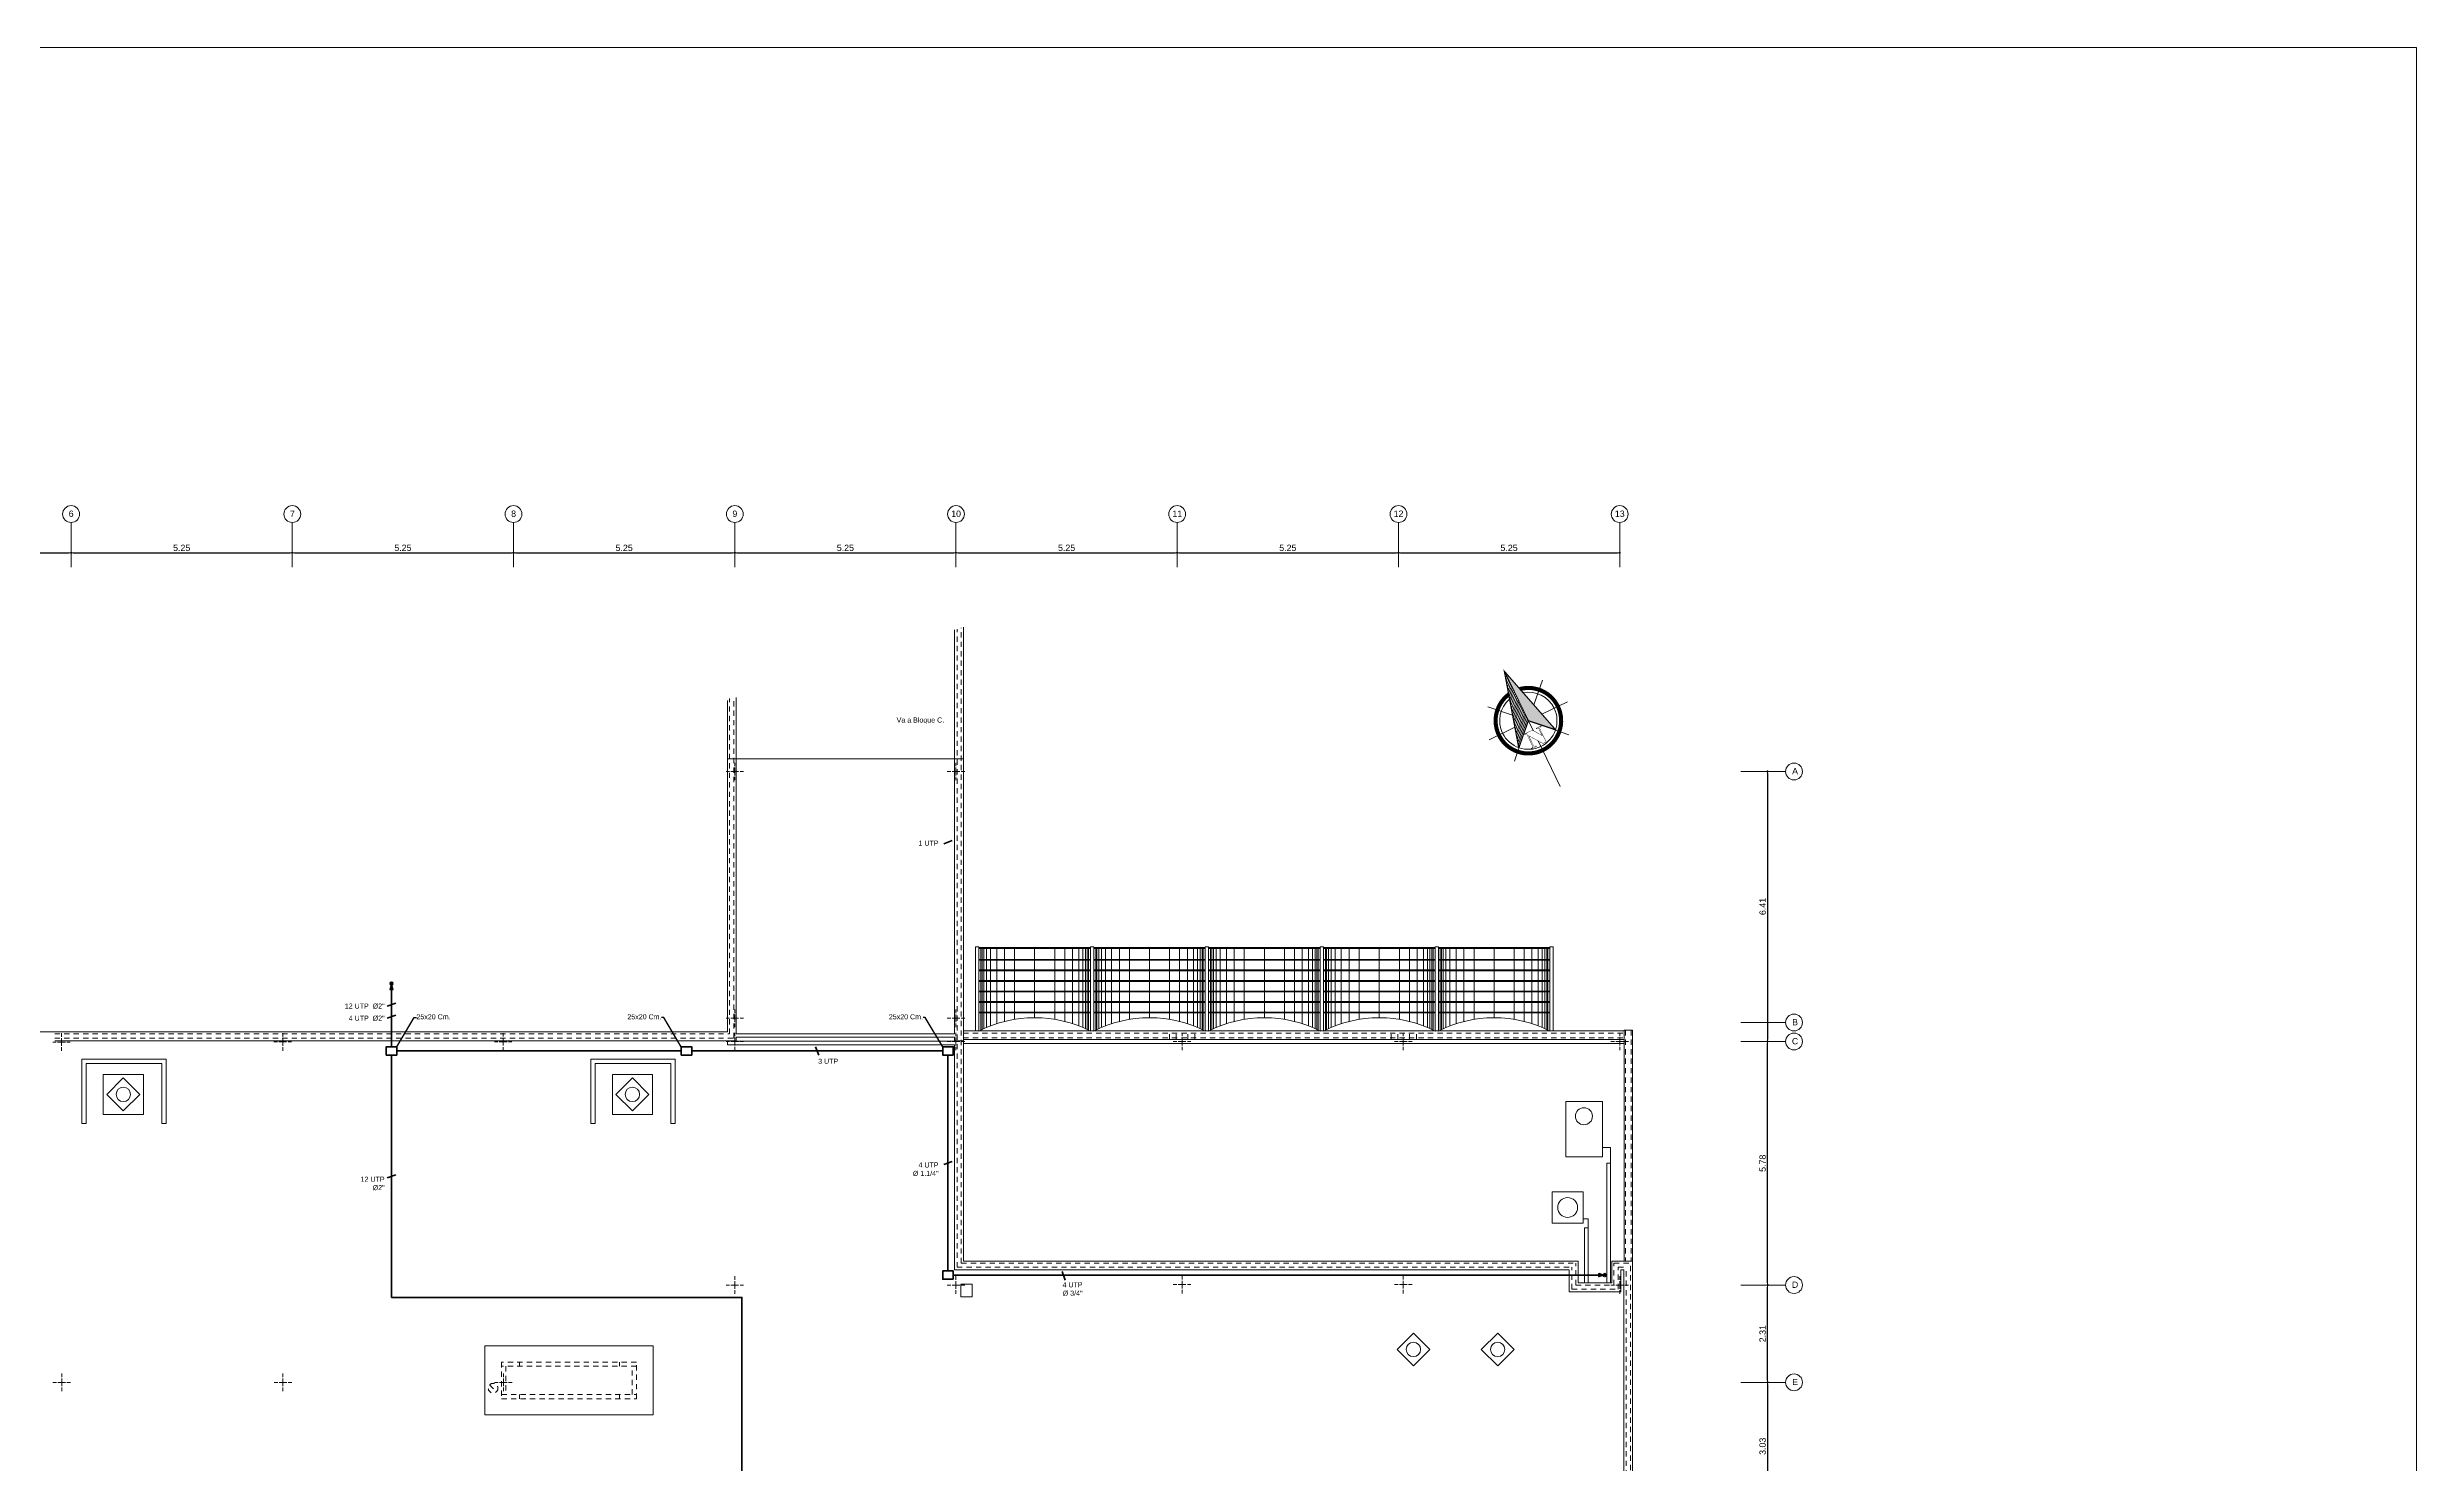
# Model space of a CAD drawing. Header units: millimetres. Extents: x 0 to 100, y 0 to 70.
# Drawn here: x 43.8 to 100, y 36.4 to 70 of the extents above; entities that cross this region are included whole.
import ezdxf
from ezdxf.enums import TextEntityAlignment as Align

# ---------------------------------------------------------------- set-up
doc = ezdxf.new("R2010")
doc.units = ezdxf.units.MM
doc.header["$LTSCALE"] = 0.5
for name, pattern in [('CENTER2', [1.125, 0.75, -0.125, 0.125, -0.125]), ('DASHED2', [0.375, 0.25, -0.125]), ('DOT', [0.25, 0, -0.25])]:
    doc.linetypes.add(name, pattern=pattern)
doc.layers.get('DEFPOINTS').update_dxf_attribs({"lineweight": 0})
for name, color, linetype, lineweight in [('00-DatATP', 74, 'Continuous', 35), ('00-Texto_Dat', 3, 'Continuous', 5), ('Conv', 251, 'Continuous', 0), ('Cubierta', 251, 'Continuous', 0), ('Ejes', 251, 'CENTER2', 0), ('Proyeccion', 251, 'DASHED2', 0), ('Texturas', 251, 'Continuous', 0)]:
    doc.layers.add(name, color=color, linetype=linetype, lineweight=lineweight)
doc.layers.add('Guias', color=251, linetype='DOT', lineweight=0, plot=False)
doc.styles.add('ROMANS', font='ARIAL.TTF')
doc.styles.get("Standard").update_dxf_attribs({"font": 'ARIAL.TTF'})
doc.dimstyles.new('NORMAL', dxfattribs={"dimtxt": 0.15, "dimasz": 0.05, "dimexe": 0.001, "dimexo": 0.0015, "dimgap": 0.04, "dimtad": 1, "dimzin": 4, "dimdsep": 46, "dimtxsty": 'Standard', "dimblk": 'DOT', "dimcen": 0, "dimse1": 1, "dimse2": 1, "dimclrd": 251, "dimclre": 21, "dimclrt": 251, "dimadec": 0, "dimazin": 0, "dimtfac": 1, "dimtmove": 2, "dimatfit": 3, "dimfxl": 0, "dimtolj": 1, "dimtzin": 0, "dimarcsym": 0})

# ---------------------------------------------------------------- blocks, each defined once
blk = doc.blocks.new('*X10')
at = {"color": 0}
for p, q in [((146.95, -410.95), (147.62, -410.29)), ((147.15, -410.22), (147.62, -409.76)), ((147.35, -409.49), (147.62, -409.23)), ((147.55, -408.76), (147.62, -408.7)), ((144.76, -418.98), (147.62, -416.12)), ((144.96, -418.25), (147.62, -415.59)), ((145.16, -417.52), (147.62, -415.06)), ((145.36, -416.79), (147.62, -414.53)), ((145.56, -416.06), (147.62, -414)), ((145.76, -415.33), (147.62, -413.47)), ((145.96, -414.6), (147.62, -412.94)), ((146.16, -413.87), (147.62, -412.41)), ((146.36, -413.14), (147.62, -411.88)), ((146.55, -412.41), (147.62, -411.35)), ((146.75, -411.68), (147.62, -410.82)), ((142.76, -426.28), (147.62, -421.42)), ((142.96, -425.55), (147.62, -420.89)), ((143.16, -424.82), (147.62, -420.36)), ((143.36, -424.09), (147.62, -419.83)), ((143.56, -423.36), (147.62, -419.3)), ((143.76, -422.63), (147.62, -418.77)), ((143.96, -421.9), (147.62, -418.24)), ((144.16, -421.17), (147.62, -417.71)), ((144.36, -420.44), (147.62, -417.18)), ((144.56, -419.71), (147.62, -416.65))]:
    blk.add_line(p, q, dxfattribs=at)
blk = doc.blocks.new('Norte_04')
blk.add_hatch(color=256).paths.add_polyline_path([(0, 27.8), (0, 0), (10.4, -10.2)])
for p, q in [((0, 27.8), (0, -5.6)), ((-6, 6), (-15.3, 15.3)), ((6, 6), (15.3, 15.3)), ((-7.6, 0), (-22, 0)), ((7.6, 0), (22, 0)), ((-6, -6), (-15.3, -15.3)), ((0, -11.4), (0, -37)), ((6, -6), (15.3, -15.3))]:
    blk.add_line(p, q)
for points, const_width in [([(-10.4, -10.3), (0, 27.8), (10.4, -10.2), (0, 0), (-10.4, -10.3)], 0.622), ([(-3.2, -12.3), (-3.2, -12.4), (-3.2, -12.6), (-3.2, -12.7), (-3.2, -12.8), (-3.1, -12.9), (-3.1, -13), (-3.1, -13), (-3, -13.1), (-3, -13.1), (-2.9, -13.1), (-2.8, -13.2), (-2.7, -13.2), (-2.6, -13.2), (-2.4, -13.2), (-2.2, -13.2), (-2.1, -13.2), (-2.1, -13.6), (-4.8, -13.6), (-4.8, -13.2), (-4.8, -13.2), (-4.6, -13.2), (-4.5, -13.2), (-4.3, -13.2), (-4.2, -13.2), (-4.1, -13.2), (-4, -13.1), (-4, -13.1), (-3.9, -13.1), (-3.9, -13), (-3.8, -13), (-3.8, -12.9), (-3.7, -12.8), (-3.7, -12.7), (-3.7, -12.6), (-3.7, -12.5), (-3.7, -12.3), (-3.7, -5.5), (-4.8, -5.5), (-4.8, -5.2), (-0.3, -5.2), (3, -9.8), (3, -6.5), (3, -6.4), (3, -6.2), (3, -6.1), (2.9, -6), (2.9, -5.9), (2.9, -5.8), (2.8, -5.8), (2.8, -5.7), (2.7, -5.7), (2.6, -5.6), (2.5, -5.6), (2.4, -5.6), (2.3, -5.6), (2.2, -5.5), (2, -5.5), (1.8, -5.5), (1.8, -5.5), (1.8, -5.2), (4.6, -5.2), (4.6, -5.5), (4.5, -5.5), (4.3, -5.5), (4.2, -5.5), (4.1, -5.6), (4, -5.6), (3.9, -5.6), (3.8, -5.6), (3.7, -5.7), (3.6, -5.7), (3.6, -5.8), (3.6, -5.8), (3.5, -5.9), (3.5, -6), (3.5, -6.1), (3.5, -6.2), (3.4, -6.4), (3.4, -6.5), (3.4, -13.6), (1.6, -13.6), (-3.2, -6.9), (-3.2, -12.3), (-3.2, -12.3)], 0.207)]:
    blk.add_lwpolyline(points, dxfattribs=dict(const_width=const_width))
at = {"const_width": 2.07}
for points in [[(-16.6, 0, 1), (16.6, 0, 0.359415), (3.1, 16.3, 1)], [(-3.1, 16.3, 0.359415), (-16.6, 0, 1)]]:
    blk.add_lwpolyline(points, format="xyb", dxfattribs=at)
for start, end in [(105.027, 180), (0, 74.973), (180, 0)]:
    blk.add_arc((0, 0), 14.5, start, end)
at = {"xscale": 2.074917637069337, "yscale": 2.074917637069348, "zscale": 2.074917637069337}
blk.add_blockref('*X10', (-306.3, 875.4), dxfattribs=at)
blk = doc.blocks.new('_DOT')
at = {"color": 0, "linetype": 'ByBlock'}
blk.add_line((-0.5, 0), (-1, 0), dxfattribs=at)
at = {"color": 0, "linetype": 'ByBlock', "const_width": 0.5}
blk.add_lwpolyline([(-0.25, 0, 1), (0.25, 0, 1)], format="xyb", close=True, dxfattribs=at)
blk = doc.blocks.new('*D17')
at = {"layer": 'Conv', "color": 251, "lineweight": -2}
blk.add_line((39.138, 58.003), (44.288, 58.003), dxfattribs=at)
at = {"layer": 'DEFPOINTS', "color": 0}
for p in [(44.338, 58.003), (39.088, 57.66), (44.338, 57.66)]:
    blk.add_point(p, dxfattribs=at)
at = {"layer": 'Conv', "color": 251, "lineweight": -2, "xscale": 0.05, "yscale": 0.05, "zscale": 0.05, "rotation": 180}
blk.add_blockref('_DOT', (39.088, 58.003), dxfattribs=at)
at = {"layer": 'Conv', "color": 251, "lineweight": -2, "xscale": 0.05, "yscale": 0.05, "zscale": 0.05}
blk.add_blockref('_DOT', (44.338, 58.003), dxfattribs=at)
at = {"layer": 'Conv', "color": 251, "insert": (41.713, 58.12), "char_height": 0.15, "attachment_point": 5}
blk.add_mtext('\\A1;5.25', dxfattribs=at)
blk = doc.blocks.new('*D18')
at = {"layer": 'Conv', "color": 251, "lineweight": -2}
blk.add_line((44.388, 58.003), (49.538, 58.003), dxfattribs=at)
at = {"layer": 'DEFPOINTS', "color": 0}
for p in [(49.588, 58.003), (44.338, 57.66), (49.588, 57.66)]:
    blk.add_point(p, dxfattribs=at)
at = {"layer": 'Conv', "color": 251, "lineweight": -2, "xscale": 0.05, "yscale": 0.05, "zscale": 0.05, "rotation": 180}
blk.add_blockref('_DOT', (44.338, 58.003), dxfattribs=at)
at = {"layer": 'Conv', "color": 251, "lineweight": -2, "xscale": 0.05, "yscale": 0.05, "zscale": 0.05}
blk.add_blockref('_DOT', (49.588, 58.003), dxfattribs=at)
at = {"layer": 'Conv', "color": 251, "insert": (46.963, 58.12), "char_height": 0.15, "attachment_point": 5}
blk.add_mtext('\\A1;5.25', dxfattribs=at)
blk = doc.blocks.new('*D19')
at = {"layer": 'Conv', "color": 251, "lineweight": -2}
blk.add_line((49.638, 58.003), (54.788, 58.003), dxfattribs=at)
at = {"layer": 'DEFPOINTS', "color": 0}
for p in [(54.838, 58.003), (49.588, 57.66), (54.838, 57.66)]:
    blk.add_point(p, dxfattribs=at)
at = {"layer": 'Conv', "color": 251, "lineweight": -2, "xscale": 0.05, "yscale": 0.05, "zscale": 0.05, "rotation": 180}
blk.add_blockref('_DOT', (49.588, 58.003), dxfattribs=at)
at = {"layer": 'Conv', "color": 251, "lineweight": -2, "xscale": 0.05, "yscale": 0.05, "zscale": 0.05}
blk.add_blockref('_DOT', (54.838, 58.003), dxfattribs=at)
at = {"layer": 'Conv', "color": 251, "insert": (52.213, 58.12), "char_height": 0.15, "attachment_point": 5}
blk.add_mtext('\\A1;5.25', dxfattribs=at)
blk = doc.blocks.new('*D20')
at = {"layer": 'Conv', "color": 251, "lineweight": -2}
blk.add_line((54.888, 58.003), (60.038, 58.003), dxfattribs=at)
at = {"layer": 'DEFPOINTS', "color": 0}
for p in [(60.088, 58.003), (54.838, 57.66), (60.088, 57.66)]:
    blk.add_point(p, dxfattribs=at)
at = {"layer": 'Conv', "color": 251, "lineweight": -2, "xscale": 0.05, "yscale": 0.05, "zscale": 0.05, "rotation": 180}
blk.add_blockref('_DOT', (54.838, 58.003), dxfattribs=at)
at = {"layer": 'Conv', "color": 251, "lineweight": -2, "xscale": 0.05, "yscale": 0.05, "zscale": 0.05}
blk.add_blockref('_DOT', (60.088, 58.003), dxfattribs=at)
at = {"layer": 'Conv', "color": 251, "insert": (57.463, 58.12), "char_height": 0.15, "attachment_point": 5}
blk.add_mtext('\\A1;5.25', dxfattribs=at)
blk = doc.blocks.new('*D21')
at = {"layer": 'Conv', "color": 251, "lineweight": -2}
blk.add_line((60.138, 58.003), (65.288, 58.003), dxfattribs=at)
at = {"layer": 'DEFPOINTS', "color": 0}
for p in [(65.338, 58.003), (60.088, 57.66), (65.338, 57.66)]:
    blk.add_point(p, dxfattribs=at)
at = {"layer": 'Conv', "color": 251, "lineweight": -2, "xscale": 0.05, "yscale": 0.05, "zscale": 0.05, "rotation": 180}
blk.add_blockref('_DOT', (60.088, 58.003), dxfattribs=at)
at = {"layer": 'Conv', "color": 251, "lineweight": -2, "xscale": 0.05, "yscale": 0.05, "zscale": 0.05}
blk.add_blockref('_DOT', (65.338, 58.003), dxfattribs=at)
at = {"layer": 'Conv', "color": 251, "insert": (62.713, 58.12), "char_height": 0.15, "attachment_point": 5}
blk.add_mtext('\\A1;5.25', dxfattribs=at)
blk = doc.blocks.new('*D22')
at = {"layer": 'Conv', "color": 251, "lineweight": -2}
blk.add_line((65.388, 58.003), (70.538, 58.003), dxfattribs=at)
at = {"layer": 'DEFPOINTS', "color": 0}
for p in [(70.588, 58.003), (65.338, 57.66), (70.588, 57.66)]:
    blk.add_point(p, dxfattribs=at)
at = {"layer": 'Conv', "color": 251, "lineweight": -2, "xscale": 0.05, "yscale": 0.05, "zscale": 0.05, "rotation": 180}
blk.add_blockref('_DOT', (65.338, 58.003), dxfattribs=at)
at = {"layer": 'Conv', "color": 251, "lineweight": -2, "xscale": 0.05, "yscale": 0.05, "zscale": 0.05}
blk.add_blockref('_DOT', (70.588, 58.003), dxfattribs=at)
at = {"layer": 'Conv', "color": 251, "insert": (67.963, 58.12), "char_height": 0.15, "attachment_point": 5}
blk.add_mtext('\\A1;5.25', dxfattribs=at)
blk = doc.blocks.new('*D23')
at = {"layer": 'Conv', "color": 251, "lineweight": -2}
blk.add_line((70.638, 58.003), (75.788, 58.003), dxfattribs=at)
at = {"layer": 'DEFPOINTS', "color": 0}
for p in [(75.838, 58.003), (70.588, 57.66), (75.838, 57.66)]:
    blk.add_point(p, dxfattribs=at)
at = {"layer": 'Conv', "color": 251, "lineweight": -2, "xscale": 0.05, "yscale": 0.05, "zscale": 0.05, "rotation": 180}
blk.add_blockref('_DOT', (70.588, 58.003), dxfattribs=at)
at = {"layer": 'Conv', "color": 251, "lineweight": -2, "xscale": 0.05, "yscale": 0.05, "zscale": 0.05}
blk.add_blockref('_DOT', (75.838, 58.003), dxfattribs=at)
at = {"layer": 'Conv', "color": 251, "insert": (73.213, 58.12), "char_height": 0.15, "attachment_point": 5}
blk.add_mtext('\\A1;5.25', dxfattribs=at)
blk = doc.blocks.new('*D24')
at = {"layer": 'Conv', "color": 251, "lineweight": -2}
blk.add_line((75.888, 58.003), (81.038, 58.003), dxfattribs=at)
at = {"layer": 'DEFPOINTS', "color": 0}
for p in [(81.088, 58.003), (75.838, 57.66), (81.088, 57.66)]:
    blk.add_point(p, dxfattribs=at)
at = {"layer": 'Conv', "color": 251, "lineweight": -2, "xscale": 0.05, "yscale": 0.05, "zscale": 0.05, "rotation": 180}
blk.add_blockref('_DOT', (75.838, 58.003), dxfattribs=at)
at = {"layer": 'Conv', "color": 251, "lineweight": -2, "xscale": 0.05, "yscale": 0.05, "zscale": 0.05}
blk.add_blockref('_DOT', (81.088, 58.003), dxfattribs=at)
at = {"layer": 'Conv', "color": 251, "insert": (78.463, 58.12), "char_height": 0.15, "attachment_point": 5}
blk.add_mtext('\\A1;5.25', dxfattribs=at)
blk = doc.blocks.new('eje')
at = {"layer": 'Ejes'}
for p, q in [((-0.092, 0), (0.092, 0)), ((0, 0.125), (0, 0.208)), ((0, 0.092), (0, -0.092)), ((-0.125, 0), (-0.208, 0)), ((0, -0.125), (0, -0.208)), ((0.125, 0), (0.208, 0))]:
    blk.add_line(p, q, dxfattribs=at)
blk = doc.blocks.new('*D46')
at = {"layer": 'Conv', "color": 251, "lineweight": -2}
blk.add_line((84.598, 38.363), (84.598, 40.573), dxfattribs=at)
at = {"layer": 'DEFPOINTS', "color": 0}
for p in [(83.962, 40.623), (84.598, 40.623), (83.962, 38.313)]:
    blk.add_point(p, dxfattribs=at)
at = {"layer": 'Conv', "color": 251, "lineweight": -2, "xscale": 0.05, "yscale": 0.05, "zscale": 0.05}
for p, rotation in [((84.598, 40.623), 90), ((84.598, 38.313), 270)]:
    blk.add_blockref('_DOT', p, dxfattribs=dict(at, rotation=rotation))
at = {"layer": 'Conv', "color": 251, "insert": (84.481, 39.468), "char_height": 0.15, "attachment_point": 5, "rotation": 90}
blk.add_mtext('\\A1;2.31', dxfattribs=at)
blk = doc.blocks.new('*D47')
at = {"layer": 'Conv', "color": 251, "lineweight": -2}
blk.add_line((84.598, 52.763), (84.598, 46.453), dxfattribs=at)
at = {"layer": 'DEFPOINTS', "color": 0}
for p in [(84.067, 52.813), (83.962, 46.403), (84.598, 46.403)]:
    blk.add_point(p, dxfattribs=at)
at = {"layer": 'Conv', "color": 251, "lineweight": -2, "xscale": 0.05, "yscale": 0.05, "zscale": 0.05}
for p, rotation in [((84.598, 52.813), 90), ((84.598, 46.403), 270)]:
    blk.add_blockref('_DOT', p, dxfattribs=dict(at, rotation=rotation))
at = {"layer": 'Conv', "color": 251, "insert": (84.481, 49.608), "char_height": 0.15, "attachment_point": 5, "rotation": 90}
blk.add_mtext('\\A1;6.41', dxfattribs=at)
blk = doc.blocks.new('*D48')
at = {"layer": 'Conv', "color": 251, "lineweight": -2}
blk.add_line((84.598, 40.673), (84.598, 46.353), dxfattribs=at)
at = {"layer": 'DEFPOINTS', "color": 0}
for p in [(84.067, 46.403), (84.598, 46.403), (83.962, 40.623)]:
    blk.add_point(p, dxfattribs=at)
at = {"layer": 'Conv', "color": 251, "lineweight": -2, "xscale": 0.05, "yscale": 0.05, "zscale": 0.05}
for p, rotation in [((84.598, 46.403), 90), ((84.598, 40.623), 270)]:
    blk.add_blockref('_DOT', p, dxfattribs=dict(at, rotation=rotation))
at = {"layer": 'Conv', "color": 251, "insert": (84.481, 43.513), "char_height": 0.15, "attachment_point": 5, "rotation": 90}
blk.add_mtext('\\A1;5.78', dxfattribs=at)
blk = doc.blocks.new('*D49')
at = {"layer": 'Conv', "color": 251, "lineweight": -2}
blk.add_line((84.598, 38.263), (84.598, 35.328), dxfattribs=at)
at = {"layer": 'DEFPOINTS', "color": 0}
for p in [(84.598, 38.313), (84.598, 35.278), (84.598, 35.278)]:
    blk.add_point(p, dxfattribs=at)
at = {"layer": 'Conv', "color": 251, "lineweight": -2, "xscale": 0.05, "yscale": 0.05, "zscale": 0.05}
for p, rotation in [((84.598, 38.313), 90), ((84.598, 35.278), 270)]:
    blk.add_blockref('_DOT', p, dxfattribs=dict(at, rotation=rotation))
at = {"layer": 'Conv', "color": 251, "insert": (84.481, 36.795), "char_height": 0.15, "attachment_point": 5, "rotation": 90}
blk.add_mtext('\\A1;3.03', dxfattribs=at)
blk = doc.blocks.new('Caja25x20_Datos')
at = {"layer": '00-DatATP'}
blk.add_lwpolyline([(-0.1, -0.125), (-0.1, 0.125), (0.1, 0.125), (0.1, -0.125), (-0.1, -0.125)], dxfattribs=at)
blk = doc.blocks.new('Tubo_Baja4')
at = {"layer": '00-DatATP'}
h = blk.add_hatch(color=256, dxfattribs=at)
h.paths.add_polyline_path([(0.356, 0.034), (0.356, -0.034), (0.465, 0)])
h.paths.add_polyline_path([(0.465, 0, 1), (0.534, 0, 1)])
blk.add_line((0.356, 0), (0, 0), dxfattribs=at)
blk.add_lwpolyline([(0.465, 0), (0.356, 0.034), (0.356, -0.034)], close=True, dxfattribs=at)
blk.add_circle((0.499, 0), 0.0344, dxfattribs=at)
blk = doc.blocks.new('FaceNor1_Datos')
at = {"layer": '00-DatATP'}
blk.add_lwpolyline([(-0.1, -0.037), (0.1, 0.037)], dxfattribs=at)

msp = doc.modelspace()

# ---------------------------------------------------------------- linework, layer by layer
at = {"layer": '00-DatATP', "color": 52, "lineweight": 50}
msp.add_lwpolyline([(65.147, 46.279, 0, 0, 0), (65.147, 53.98, 0.05, 0, 0), (65.147, 54.1, 0, 0, 0)], format="xyseb", dxfattribs=at)
for points in [[(51.942, 46.279), (51.942, 47.279)], [(58.817, 46.179), (52.067, 46.179)], [(65.022, 46.179), (59.067, 46.179)], [(51.942, 46.079), (51.942, 40.33), (60.259, 40.33), (60.259, 34.912)], [(65.147, 46.079), (65.147, 40.959)], [(65.272, 40.859), (80.234, 40.859)]]:
    msp.add_lwpolyline(points, dxfattribs=at)
at = {"layer": 'Conv'}
for p, q in [((44.338, 57.66), (44.338, 58.723)), ((49.588, 57.66), (49.588, 58.723)), ((54.838, 57.66), (54.838, 58.723)), ((60.088, 57.66), (60.088, 58.723)), ((65.338, 57.66), (65.338, 58.723)), ((70.588, 57.66), (70.588, 58.723)), ((75.838, 57.66), (75.838, 58.723)), ((81.088, 57.66), (81.088, 58.723)), ((83.962, 52.813), (85.025, 52.813)), ((83.962, 46.853), (85.025, 46.853)), ((83.962, 46.403), (85.025, 46.403)), ((83.962, 40.623), (85.025, 40.623)), ((83.962, 38.313), (85.025, 38.313))]:
    msp.add_line(p, q, dxfattribs=at)
for centre in [(44.338, 58.923), (49.588, 58.923), (54.838, 58.923), (60.088, 58.923), (65.338, 58.923), (70.588, 58.923), (75.838, 58.923), (81.088, 58.923), (85.225, 52.813), (85.225, 46.853), (85.225, 46.403), (85.225, 40.623), (85.225, 38.313)]:
    msp.add_circle(centre, 0.2, dxfattribs=at)
at = {"layer": 'Cubierta', "lineweight": 0}
for p, q in [((65.513, 41.193), (65.513, 56.237)), ((65.303, 46.583), (65.303, 56.172)), ((60.123, 46.583), (60.123, 54.565)), ((59.913, 46.633), (59.913, 54.5)), ((65.513, 53.113), (59.913, 53.113)), ((65.882, 48.633), (68.528, 48.633)), ((65.882, 48.613), (68.528, 48.613)), ((68.608, 48.633), (71.254, 48.633)), ((68.608, 48.613), (71.254, 48.613)), ((71.334, 48.633), (73.98, 48.633)), ((71.334, 48.613), (73.98, 48.613)), ((74.06, 48.633), (76.706, 48.633)), ((74.06, 48.613), (76.706, 48.613)), ((76.786, 48.633), (79.432, 48.633)), ((76.786, 48.613), (79.432, 48.613)), ((65.882, 48.351), (68.528, 48.351)), ((65.882, 48.331), (68.528, 48.331)), ((65.882, 48.101), (68.528, 48.101)), ((65.882, 48.081), (68.528, 48.081)), ((65.882, 47.851), (68.528, 47.851)), ((65.882, 47.831), (68.528, 47.831)), ((68.608, 48.351), (71.254, 48.351)), ((68.608, 48.331), (71.254, 48.331)), ((68.608, 48.101), (71.254, 48.101)), ((68.608, 48.081), (71.254, 48.081)), ((68.608, 47.851), (71.254, 47.851)), ((68.608, 47.831), (71.254, 47.831)), ((71.334, 48.351), (73.98, 48.351)), ((71.334, 48.331), (73.98, 48.331)), ((71.334, 48.101), (73.98, 48.101)), ((71.334, 48.081), (73.98, 48.081)), ((71.334, 47.851), (73.98, 47.851)), ((71.334, 47.831), (73.98, 47.831)), ((74.06, 48.351), (76.706, 48.351)), ((74.06, 48.331), (76.706, 48.331)), ((74.06, 48.101), (76.706, 48.101)), ((74.06, 48.081), (76.706, 48.081)), ((74.06, 47.851), (76.706, 47.851)), ((74.06, 47.831), (76.706, 47.831)), ((76.786, 48.351), (79.432, 48.351)), ((76.786, 48.331), (79.432, 48.331)), ((76.786, 48.101), (79.432, 48.101)), ((76.786, 48.081), (79.432, 48.081)), ((76.786, 47.851), (79.432, 47.851)), ((76.786, 47.831), (79.432, 47.831)), ((65.882, 47.601), (68.528, 47.601)), ((65.882, 47.581), (68.528, 47.581)), ((65.882, 47.351), (68.528, 47.351)), ((65.882, 47.331), (68.528, 47.331)), ((68.608, 47.601), (71.254, 47.601)), ((68.608, 47.581), (71.254, 47.581)), ((68.608, 47.351), (71.254, 47.351)), ((68.608, 47.331), (71.254, 47.331)), ((71.334, 47.601), (73.98, 47.601)), ((71.334, 47.581), (73.98, 47.581)), ((71.334, 47.351), (73.98, 47.351)), ((71.334, 47.331), (73.98, 47.331)), ((74.06, 47.601), (76.706, 47.601)), ((74.06, 47.581), (76.706, 47.581)), ((74.06, 47.351), (76.706, 47.351)), ((74.06, 47.331), (76.706, 47.331)), ((76.786, 47.601), (79.432, 47.601)), ((76.786, 47.581), (79.432, 47.581)), ((76.786, 47.351), (79.432, 47.351)), ((76.786, 47.331), (79.432, 47.331)), ((65.882, 47.101), (68.528, 47.101)), ((65.882, 47.081), (68.528, 47.081)), ((68.608, 47.101), (71.254, 47.101)), ((68.608, 47.081), (71.254, 47.081)), ((71.334, 47.101), (73.98, 47.101)), ((71.334, 47.081), (73.98, 47.081)), ((74.06, 47.101), (76.706, 47.101)), ((74.06, 47.081), (76.706, 47.081)), ((76.786, 47.101), (79.432, 47.101)), ((76.786, 47.081), (79.432, 47.081)), ((81.193, 46.673), (81.393, 46.673)), ((81.193, 41.193), (81.193, 46.673)), ((81.393, 46.673), (81.393, 41.193)), ((21.639, 46.633), (59.913, 46.633)), ((43.949, 46.423), (60.123, 46.423)), ((59.913, 46.323), (59.913, 46.423)), ((65.303, 46.323), (59.913, 46.323)), ((65.303, 46.583), (60.123, 46.583)), ((65.303, 46.503), (60.123, 46.503)), ((60.123, 46.503), (60.123, 46.413)), ((65.303, 46.413), (60.123, 46.413)), ((65.303, 46.413), (65.303, 46.503)), ((65.303, 46.423), (65.513, 46.423)), ((65.303, 40.983), (65.303, 46.323)), ((65.513, 46.653), (81.193, 46.653)), ((65.513, 46.453), (81.193, 46.453)), ((65.513, 46.353), (81.193, 46.353)), ((46.593, 45.983), (44.593, 45.983)), ((44.593, 45.983), (44.593, 44.453)), ((44.693, 45.883), (44.693, 44.453)), ((46.493, 45.883), (44.693, 45.883)), ((46.053, 45.623), (45.103, 45.623)), ((45.103, 45.623), (45.103, 44.673)), ((46.053, 45.623), (46.053, 44.673)), ((46.493, 45.883), (46.493, 44.453)), ((46.593, 45.983), (46.593, 44.453)), ((58.673, 45.983), (56.673, 45.983)), ((56.673, 45.983), (56.673, 44.453)), ((56.773, 45.883), (56.773, 44.453)), ((58.573, 45.883), (56.773, 45.883)), ((58.133, 45.623), (57.183, 45.623)), ((57.183, 45.623), (57.183, 44.673)), ((58.133, 45.623), (58.133, 44.673)), ((58.573, 45.883), (58.573, 44.453)), ((58.673, 45.983), (58.673, 44.453)), ((45.189, 45.148), (45.578, 45.537)), ((45.578, 44.759), (45.189, 45.148)), ((45.578, 45.537), (45.967, 45.148)), ((45.967, 45.148), (45.578, 44.759)), ((57.269, 45.148), (57.658, 45.537)), ((57.658, 44.759), (57.269, 45.148)), ((57.658, 45.537), (58.047, 45.148)), ((58.047, 45.148), (57.658, 44.759)), ((79.813, 44.983), (80.683, 44.983)), ((79.813, 43.663), (79.813, 44.983)), ((80.683, 43.663), (80.683, 44.983)), ((44.593, 44.453), (44.693, 44.453)), ((46.053, 44.673), (45.103, 44.673)), ((46.593, 44.453), (46.493, 44.453)), ((56.673, 44.453), (56.773, 44.453)), ((58.133, 44.673), (57.183, 44.673)), ((58.673, 44.453), (58.573, 44.453)), ((80.683, 43.887), (80.872, 43.887)), ((80.872, 43.887), (80.872, 40.673)), ((79.813, 43.663), (80.683, 43.663)), ((80.872, 43.517), (80.784, 43.517)), ((80.784, 43.517), (80.784, 40.673)), ((79.483, 42.093), (79.483, 42.833)), ((79.483, 42.833), (80.223, 42.833)), ((80.223, 42.833), (80.223, 42.093)), ((80.223, 42.195), (80.342, 42.195)), ((80.342, 42.195), (80.342, 40.673)), ((80.223, 42.093), (79.483, 42.093)), ((80.342, 41.983), (80.254, 41.983)), ((80.254, 41.983), (80.254, 40.673)), ((65.513, 41.193), (80.103, 41.193)), ((80.103, 40.673), (80.103, 41.193)), ((80.903, 41.193), (81.393, 41.193)), ((80.903, 40.673), (80.903, 41.193)), ((81.393, 33.703), (81.393, 41.193)), ((65.303, 40.983), (79.893, 40.983)), ((65.453, 40.643), (65.723, 40.643)), ((65.453, 40.343), (65.453, 40.643)), ((65.723, 40.343), (65.723, 40.643)), ((79.893, 40.463), (79.893, 40.983)), ((80.103, 40.673), (80.903, 40.673)), ((81.113, 40.983), (81.183, 40.983)), ((81.113, 40.463), (81.113, 40.983)), ((81.183, 33.913), (81.183, 40.983)), ((65.453, 40.343), (65.723, 40.343)), ((79.893, 40.463), (81.113, 40.463)), ((75.804, 39.094), (76.193, 39.483)), ((76.193, 39.483), (76.582, 39.094)), ((77.804, 39.094), (78.193, 39.483)), ((78.193, 39.483), (78.582, 39.094)), ((58.153, 39.178), (54.153, 39.178)), ((54.153, 39.178), (54.153, 37.538)), ((58.153, 37.538), (58.153, 39.178)), ((76.193, 38.705), (75.804, 39.094)), ((76.582, 39.094), (76.193, 38.705)), ((78.193, 38.705), (77.804, 39.094)), ((78.582, 39.094), (78.193, 38.705)), ((54.153, 37.538), (58.153, 37.538))]:
    msp.add_line(p, q, dxfattribs=at)
for points in [[(65.802, 46.653), (65.802, 48.653), (65.882, 48.653), (65.882, 46.653)], [(68.528, 46.653), (68.528, 48.653), (68.608, 48.653), (68.608, 46.653)], [(71.254, 46.653), (71.254, 48.653), (71.334, 48.653), (71.334, 46.653)], [(73.98, 46.653), (73.98, 48.653), (74.06, 48.653), (74.06, 46.653)], [(76.706, 46.653), (76.706, 48.653), (76.786, 48.653), (76.786, 46.653)], [(79.432, 46.653), (79.432, 48.653), (79.512, 48.653), (79.512, 46.653)]]:
    msp.add_lwpolyline(points, dxfattribs=at)
for centre, radius in [((45.578, 45.148), 0.171), ((57.658, 45.148), 0.171), ((80.24, 44.629), 0.202), ((79.853, 42.463), 0.236), ((76.193, 39.094), 0.171), ((78.193, 39.094), 0.171)]:
    msp.add_circle(centre, radius, dxfattribs=at)
at = {"layer": 'Guias', "color": 7, "linetype": 'Continuous', "ltscale": 2}
msp.add_lwpolyline([(0, 0), (0, 70), (100, 70), (100, 0), (0, 0)], close=True, dxfattribs=at)
at = {"layer": 'Proyeccion', "lineweight": 0}
for p, q in [((65.363, 41.043), (65.363, 56.191)), ((65.463, 41.143), (65.463, 56.222)), ((59.963, 46.583), (59.963, 54.543)), ((60.063, 46.483), (60.063, 54.546)), ((81.223, 46.673), (81.223, 41.193)), ((81.363, 46.673), (81.363, 41.193)), ((43.949, 46.583), (59.963, 46.583)), ((43.949, 46.483), (60.063, 46.483)), ((65.513, 46.493), (81.193, 46.493)), ((70.403, 46.453), (70.403, 46.653)), ((70.563, 46.453), (70.563, 46.653)), ((70.843, 46.453), (70.843, 46.653)), ((71.003, 46.453), (71.003, 46.653)), ((75.663, 46.453), (75.663, 46.653)), ((75.823, 46.453), (75.823, 46.653)), ((76.103, 46.453), (76.103, 46.653)), ((76.263, 46.453), (76.263, 46.653)), ((65.463, 41.143), (80.047, 41.143)), ((80.047, 40.623), (80.047, 41.143)), ((80.953, 41.143), (81.343, 41.143)), ((80.953, 40.623), (80.953, 41.143)), ((81.343, 33.753), (81.343, 41.143)), ((65.363, 41.043), (79.953, 41.043)), ((79.953, 40.523), (79.953, 41.043)), ((79.953, 40.523), (81.053, 40.523)), ((80.047, 40.623), (80.953, 40.623)), ((81.053, 40.523), (81.053, 41.043)), ((81.053, 41.043), (81.243, 41.043)), ((81.243, 33.853), (81.243, 41.043)), ((54.275, 38.246), (54.43, 38.099)), ((54.553, 38.793), (54.553, 37.923)), ((57.753, 38.793), (54.553, 38.793)), ((57.753, 38.693), (54.553, 38.693)), ((54.653, 38.693), (54.653, 38.023)), ((54.983, 38.793), (54.983, 38.693)), ((57.353, 38.693), (57.353, 38.793)), ((57.653, 38.023), (57.653, 38.693)), ((57.753, 37.923), (57.753, 38.793)), ((54.553, 38.023), (57.753, 38.023)), ((54.553, 37.923), (57.753, 37.923)), ((54.983, 38.023), (54.983, 37.923)), ((57.353, 37.923), (57.353, 38.023))]:
    msp.add_line(p, q, dxfattribs=at)
at = {"layer": 'Proyeccion', "color": 251, "lineweight": 0}
msp.add_line((65.513, 46.603), (81.193, 46.603), dxfattribs=at)
at = {"layer": 'Proyeccion', "lineweight": 0}
msp.add_circle((54.353, 38.173), 0.115, dxfattribs=at)
at = {"layer": 'Texturas', "lineweight": 0}
for p, q in [((65.927, 48.613), (65.927, 46.675)), ((65.956, 48.613), (65.956, 46.689)), ((65.999, 48.613), (65.999, 46.709)), ((66.062, 48.613), (66.062, 46.737)), ((66.157, 48.613), (66.157, 46.775)), ((66.304, 48.613), (66.304, 46.827)), ((66.489, 48.613), (66.489, 46.88)), ((66.727, 48.613), (66.727, 46.929)), ((67.204, 46.968), (67.204, 48.613)), ((67.681, 48.613), (67.681, 46.929)), ((67.919, 48.613), (67.919, 46.88)), ((68.103, 48.613), (68.103, 46.827)), ((68.251, 48.613), (68.251, 46.775)), ((68.346, 48.613), (68.346, 46.737)), ((68.408, 48.613), (68.408, 46.71)), ((68.452, 48.613), (68.452, 46.69)), ((68.481, 48.613), (68.481, 46.676)), ((68.653, 48.613), (68.653, 46.675)), ((68.682, 48.613), (68.682, 46.689)), ((68.725, 48.613), (68.725, 46.709)), ((68.788, 48.613), (68.788, 46.737)), ((68.883, 48.613), (68.883, 46.775)), ((69.03, 48.613), (69.03, 46.827)), ((69.215, 48.613), (69.215, 46.88)), ((69.453, 48.613), (69.453, 46.929)), ((69.93, 46.968), (69.93, 48.613)), ((70.407, 48.613), (70.407, 46.929)), ((70.645, 48.613), (70.645, 46.88)), ((70.829, 48.613), (70.829, 46.827)), ((70.977, 48.613), (70.977, 46.775)), ((71.072, 48.613), (71.072, 46.737)), ((71.134, 48.613), (71.134, 46.71)), ((71.178, 48.613), (71.178, 46.69)), ((71.207, 48.613), (71.207, 46.676)), ((71.379, 48.613), (71.379, 46.675)), ((71.408, 48.613), (71.408, 46.689)), ((71.451, 48.613), (71.451, 46.709)), ((71.514, 48.613), (71.514, 46.737)), ((71.609, 48.613), (71.609, 46.775)), ((71.756, 48.613), (71.756, 46.827)), ((71.941, 48.613), (71.941, 46.88)), ((72.179, 48.613), (72.179, 46.929)), ((72.656, 46.968), (72.656, 48.613)), ((73.133, 48.613), (73.133, 46.929)), ((73.371, 48.613), (73.371, 46.88)), ((73.555, 48.613), (73.555, 46.827)), ((73.703, 48.613), (73.703, 46.775)), ((73.798, 48.613), (73.798, 46.737)), ((73.86, 48.613), (73.86, 46.71)), ((73.904, 48.613), (73.904, 46.69)), ((73.933, 48.613), (73.933, 46.676)), ((74.105, 48.613), (74.105, 46.675)), ((74.134, 48.613), (74.134, 46.689)), ((74.177, 48.613), (74.177, 46.709)), ((74.24, 48.613), (74.24, 46.737)), ((74.335, 48.613), (74.335, 46.775)), ((74.482, 48.613), (74.482, 46.827)), ((74.667, 48.613), (74.667, 46.88)), ((74.905, 48.613), (74.905, 46.929)), ((75.382, 46.968), (75.382, 48.613)), ((75.859, 48.613), (75.859, 46.929)), ((76.097, 48.613), (76.097, 46.88)), ((76.281, 48.613), (76.281, 46.827)), ((76.429, 48.613), (76.429, 46.775)), ((76.524, 48.613), (76.524, 46.737)), ((76.586, 48.613), (76.586, 46.71)), ((76.63, 48.613), (76.63, 46.69)), ((76.659, 48.613), (76.659, 46.676)), ((76.831, 48.613), (76.831, 46.675)), ((76.86, 48.613), (76.86, 46.689)), ((76.903, 48.613), (76.903, 46.709)), ((76.966, 48.613), (76.966, 46.737)), ((77.061, 48.613), (77.061, 46.775)), ((77.208, 48.613), (77.208, 46.827)), ((77.393, 48.613), (77.393, 46.88)), ((77.631, 48.613), (77.631, 46.929)), ((78.108, 46.968), (78.108, 48.613)), ((78.585, 48.613), (78.585, 46.929)), ((78.823, 48.613), (78.823, 46.88)), ((79.007, 48.613), (79.007, 46.827)), ((79.155, 48.613), (79.155, 46.775)), ((79.25, 48.613), (79.25, 46.737)), ((79.312, 48.613), (79.312, 46.71)), ((79.356, 48.613), (79.356, 46.69)), ((79.385, 48.613), (79.385, 46.676))]:
    msp.add_line(p, q, dxfattribs=at)
for centre in [(67.205, 44.037), (69.931, 44.037), (72.657, 44.037), (75.383, 44.037), (78.109, 44.037)]:
    msp.add_arc(centre, 2.931, 63.1674, 116.8326, dxfattribs=at)

# ---------------------------------------------------------------- block references
for p in [(60.088, 52.813), (65.338, 52.813), (60.088, 46.954), (65.338, 46.954), (44.111, 46.39), (49.361, 46.393), (54.592, 46.397), (60.088, 46.403), (65.338, 46.403), (70.703, 46.403), (75.953, 46.403), (81.088, 46.403), (60.088, 40.623), (65.338, 40.623), (70.703, 40.633), (75.953, 40.633), (81.088, 40.623), (44.116, 38.313), (49.366, 38.313), (54.597, 38.313)]:
    msp.add_blockref('eje', p)
at = {"layer": '00-DatATP'}
for name, p in [('FaceNor1_Datos', (65.147, 51.135)), ('FaceNor1_Datos', (51.942, 47.279)), ('FaceNor1_Datos', (51.942, 46.993)), ('FaceNor1_Datos', (65.147, 43.519)), ('FaceNor1_Datos', (51.942, 43.205)), ('Tubo_Baja4', (80.234, 40.859))]:
    msp.add_blockref(name, p, dxfattribs=at)
for name, p, rotation in [('Tubo_Baja4', (51.942, 47.279), 90), ('Caja25x20_Datos', (51.942, 46.179), 90), ('Caja25x20_Datos', (58.942, 46.179), 90), ('FaceNor1_Datos', (62.044, 46.179), 270), ('Caja25x20_Datos', (65.147, 46.179), 90), ('Caja25x20_Datos', (65.147, 40.859), 90), ('FaceNor1_Datos', (67.892, 40.842), 270)]:
    msp.add_blockref(name, p, dxfattribs=dict(at, rotation=rotation))
at = {"layer": 'Conv', "xscale": 0.04687499999999546, "yscale": 0.046875, "zscale": 0.046875, "rotation": 25.91077743073023}
msp.add_blockref('Norte_04', (78.921, 54.018), dxfattribs=at)

# ---------------------------------------------------------------- texts
at = {"layer": '00-Texto_Dat', "char_height": 0.12, "width": 1.5956}
for s, insert, attachment_point in [('Va a Bloque C.', (65.057, 54.016), 6), ('1 UTP', (64.924, 51.05), 9), ('12 UTP  Ø2"', (51.778, 47.18), 9), ('4 UTP  Ø2"', (51.778, 46.893), 9), ('25x20 Cm.', (52.534, 47.05), 1), ('25x20 Cm.', (58.35, 47.05), 3), ('25x20 Cm.', (64.555, 47.05), 3), ('3 UTP', (62.541, 45.872), 9), ('4 UTP\\PØ 1.1/4"', (64.924, 43.208), 9), ('12 UTP\\P  Ø2"', (51.778, 42.87), 9), ('4 UTP\\PØ 3/4"', (68.341, 40.364), 9)]:
    msp.add_mtext(s, dxfattribs=dict(at, insert=insert, attachment_point=attachment_point))
at = {"layer": 'Conv', "style": 'ROMANS'}
for s, p in [('6', (44.34, 58.856)), ('7', (49.59, 58.856)), ('8', (54.84, 58.856)), ('9', (60.09, 58.856)), ('10', (65.34, 58.856)), ('11', (70.59, 58.856)), ('12', (75.84, 58.856)), ('13', (81.09, 58.856)), ('A', (85.25, 52.746)), ('B', (85.25, 46.786)), ('C', (85.25, 46.336)), ('D', (85.25, 40.556)), ('E', (85.25, 38.246))]:
    msp.add_text(s, height=0.15, dxfattribs=at).set_placement(p, align=Align.CENTER)

# ---------------------------------------------------------------- dimensions: what is measured, and where the dimension line sits
at = {"layer": 'Conv'}
for base, p1, p2, picture, middle in [((44.338, 58.003), (39.088, 57.66), (44.338, 57.66), '*D17', (41.713, 58.12)), ((49.588, 58.003), (44.338, 57.66), (49.588, 57.66), '*D18', (46.963, 58.12)), ((54.838, 58.003), (49.588, 57.66), (54.838, 57.66), '*D19', (52.213, 58.12)), ((60.088, 58.003), (54.838, 57.66), (60.088, 57.66), '*D20', (57.463, 58.12)), ((65.338, 58.003), (60.088, 57.66), (65.338, 57.66), '*D21', (62.713, 58.12)), ((70.588, 58.003), (65.338, 57.66), (70.588, 57.66), '*D22', (67.963, 58.12)), ((75.838, 58.003), (70.588, 57.66), (75.838, 57.66), '*D23', (73.213, 58.12)), ((81.088, 58.003), (75.838, 57.66), (81.088, 57.66), '*D24', (78.463, 58.12))]:
    dim = msp.add_linear_dim(base=base, p1=p1, p2=p2, dimstyle='NORMAL', dxfattribs=at)
    dim.commit()
    dim.dimension.update_dxf_attribs({"geometry": picture, "text_midpoint": middle})
for base, p1, p2, angle, picture, middle in [((84.598, 46.403), (84.067, 52.813), (83.962, 46.403), 90, '*D47', (84.481, 49.608)), ((84.598, 46.403), (83.962, 40.623), (84.067, 46.403), 90, '*D48', (84.481, 43.513)), ((84.598, 40.623), (83.962, 38.313), (83.962, 40.623), 270, '*D46', (84.481, 39.468)), ((84.597793508, 35.27788262), (84.597793508, 38.31288262), (84.597793508, 35.27788262), 90, '*D49', (84.4811564, 36.79538262))]:
    dim = msp.add_linear_dim(base=base, p1=p1, p2=p2, angle=angle, dimstyle='NORMAL', dxfattribs=at)
    dim.commit()
    dim.dimension.update_dxf_attribs({"geometry": picture, "text_midpoint": middle})

# ---------------------------------------------------------------- leaders
at = {"layer": '00-Texto_Dat', "annotation_type": 0, "has_hookline": 1, "hookline_direction": 0, "text_width": 0.676}
msp.add_leader([(52.067, 46.279), (52.483, 46.975), (52.533, 46.975)], dimstyle='NORMAL', override={"dimtad": 0}, dxfattribs=at)
at = {"layer": '00-Texto_Dat', "annotation_type": 0, "has_hookline": 1, "hookline_direction": 0, "text_width": 0.676, "horizontal_direction": (-1, 0, 0)}
for points in [[(58.817, 46.279), (58.401, 46.975), (58.351, 46.975)], [(65.022, 46.279), (64.606, 46.975), (64.556, 46.975)]]:
    msp.add_leader(points, dimstyle='NORMAL', override={"dimtad": 0}, dxfattribs=at)

doc.saveas('drawing.dxf')
